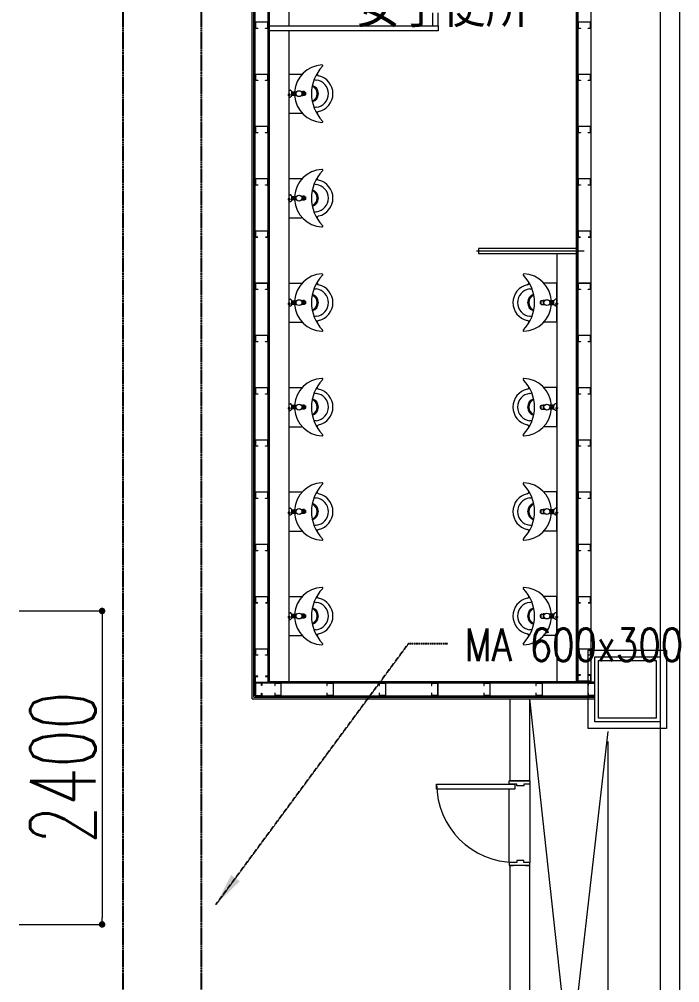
# Model space of a CAD drawing. Extents: x 225000 to 2157367, y 208400 to 840900.
# Drawn here: x 512270 to 517326, y 396956 to 404333 of the extents above; entities that cross this region are included whole.
import ezdxf
from ezdxf.enums import TextEntityAlignment as Align

# ---------------------------------------------------------------- set-up
doc = ezdxf.new("R2010")
doc.units = 0
doc.header["$LTSCALE"] = 10
doc.linetypes.add('XFM2D20-DC$0$HIDDEN', pattern=[0.3, 0.2, -0.1])
doc.layers.add('Data Center Layout_L20$0$ARC', color=252, linetype='Continuous', lineweight=0)
doc.layers.add('Data Center Layout_L20$0$STEEL1', color=252, linetype='Continuous', lineweight=0)
for name, color, linetype in [('Data Center Layout_L20$0$MACHINE-DIM', 252, 'Continuous'), ('XFM2D20-DC$0$M-DUCT-TEXT', 4, 'Continuous'), ('XFM2D20-DC$0$M-DUCT-TEXT-Line', 3, 'Continuous'), ('XFM2D20-DC$0$M-MAU-DUCT', 150, 'Continuous')]:
    doc.layers.add(name, color=color, linetype=linetype)
doc.styles.add('Data Center Layout_L20$0$ROMS', font='ROMANS.shx', dxfattribs={"bigfont": 'bigfont.shx'})
doc.styles.add('Data Center Layout_L20$0$型式1', font='simplex.shx', dxfattribs={"width": 0.68, "bigfont": 'chineset.shx'})
doc.styles.add('XFM2D20-DC$0$aa-txt', font='simplex.shx', dxfattribs={"width": 0.8, "bigfont": 'CHINA.shx'})
doc.dimstyles.new('Data Center Layout_L20$0$DIM-50-00', dxfattribs={"dimscale": 0, "dimtxt": 150, "dimasz": 50, "dimexe": 0, "dimexo": 0.1, "dimgap": 50, "dimtad": 1, "dimdec": 1, "dimdsep": 46, "dimtxsty": 'Data Center Layout_L20$0$型式1', "dimblk": 'Data Center Layout_L20$0$_Dot', "dimcen": 0, "dimclrd": 256, "dimclre": 256, "dimclrt": 256, "dimadec": 0, "dimazin": 0, "dimtfac": 0.8, "dimtdec": 1, "dimtmove": 2, "dimatfit": 3, "dimldrblk": 'Data Center Layout_L20$0$_ArchTick', "dimfxl": 1, "dimtolj": 1, "dimlwd": 13, "dimlwe": 9, "dimarcsym": 0})
doc.dimstyles.new('XFM2D20-DC$0$adim-100', dxfattribs={"dimscale": 100, "dimtxt": 0.25, "dimasz": 2.5, "dimexe": 0.1, "dimexo": 0.5, "dimgap": 0.15, "dimtad": 0, "dimdec": 4, "dimdsep": 46, "dimtxsty": 'XFM2D20-DC$0$aa-txt', "dimcen": 2.5, "dimclrd": 256, "dimclre": 256, "dimclrt": 256, "dimadec": 0, "dimazin": 0, "dimtfac": 1, "dimtdec": 4, "dimtmove": 0, "dimatfit": 3, "dimfxl": 1, "dimtolj": 1, "dimtzin": 0, "dimarcsym": 0})

# ---------------------------------------------------------------- blocks, each defined once
blk = doc.blocks.new('Data Center Layout_L20$0$_Dot')
at = {"layer": 'Data Center Layout_L20$0$MACHINE-DIM', "color": 0, "lineweight": -2}
blk.add_line((-0.5, 0), (-1, 0), dxfattribs=at)
at = {"layer": 'Data Center Layout_L20$0$MACHINE-DIM', "color": 0, "const_width": 0.5}
blk.add_lwpolyline([(-0.25, 0, 1), (0.25, 0, 1)], format="xyb", close=True, dxfattribs=at)
blk = doc.blocks.new('*D59')
at = {"layer": 'Data Center Layout_L20$0$STEEL1', "lineweight": 9, "transparency": 16777216}
for p, q in [((512269.7, 199802.3), (512903.8, 199802.3)), ((512269.7, 197402.3), (512903.8, 197402.3))]:
    blk.add_line(p, q, dxfattribs=at)
at = {"layer": 'Data Center Layout_L20$0$STEEL1', "lineweight": 13, "transparency": 16777216}
blk.add_line((512903.8, 199752.3), (512903.8, 197452.3), dxfattribs=at)
at = {"layer": 'DEFPOINTS', "color": 0, "transparency": 16777216}
for p in [(512269.6, 199802.3), (512269.6, 197402.3), (512903.8, 197402.3)]:
    blk.add_point(p, dxfattribs=at)
at = {"layer": 'Data Center Layout_L20$0$STEEL1', "lineweight": 13, "transparency": 16777216, "xscale": 50, "yscale": 50, "zscale": 50}
for p, rotation in [((512903.8, 199802.3), 90), ((512903.8, 197402.3), 270)]:
    blk.add_blockref('Data Center Layout_L20$0$_Dot', p, dxfattribs=dict(at, rotation=rotation))
at = {"layer": 'Data Center Layout_L20$0$STEEL1', "transparency": 16777216, "insert": (512603.8, 198602.3), "char_height": 500, "attachment_point": 5, "rotation": 90, "style": 'Data Center Layout_L20$0$型式1'}
blk.add_mtext('\\A1;2400', dxfattribs=at)
blk = doc.blocks.new('Data Center Layout_L20$0$_ArchTick')
at = {"layer": 'Data Center Layout_L20$0$MACHINE-DIM', "color": 0, "const_width": 0.15}
blk.add_lwpolyline([(-0.5, -0.5), (0.5, 0.5)], dxfattribs=at)
blk = doc.blocks.new('Data Center Layout_L20')
at = {"layer": 'Data Center Layout_L20$0$ARC'}
for p, q in [((514053.59, 199130.31), (514053.59, 208796.31)), ((514066.09, 199142.81), (514066.09, 208783.81)), ((514075.59, 199152.31), (514075.59, 208774.31)), ((516645.59, 208796.31), (516645.59, 199260.31)), ((514175.59, 199252.31), (514175.59, 208674.31)), ((514183.59, 199260.31), (514183.59, 208666.31)), ((514186.59, 199263.31), (514186.59, 208663.31)), ((516534.59, 208663.31), (516534.59, 199263.31)), ((516537.59, 208666.31), (516537.59, 199260.31)), ((516545.59, 208674.31), (516545.59, 199260.31)), ((514336.59, 204283.31), (514336.59, 205843.31)), ((517175.59, 204952.31), (517175.59, 198902.31)), ((517325.59, 204802.31), (517325.59, 194892.31)), ((515436.59, 204283.31), (515436.59, 204383.31)), ((515476.59, 204283.31), (515476.59, 204383.31)), ((514336.59, 199263.31), (514336.59, 204243.31)), ((516595.59, 202558.31), (515771.59, 202558.31)), ((516384.59, 202538.31), (516384.59, 199263.31)), ((514183.59, 199260.31), (516675.59, 199260.31)), ((514186.59, 199263.31), (516534.59, 199263.31)), ((514175.59, 199252.31), (516675.59, 199252.31)), ((514053.59, 199130.31), (516675.59, 199130.31)), ((514066.09, 199142.81), (516675.59, 199142.81)), ((514075.59, 199152.31), (516675.59, 199152.31)), ((516025.59, 199130.31), (516025.59, 198502.31)), ((516175.59, 199130.31), (516175.59, 198502.31)), ((516175.59, 199130.31), (516775.59, 193652.31)), ((517175.59, 198902.31), (517175.59, 193652.31)), ((516775.59, 198880.21), (516175.59, 193652.31)), ((516775.59, 198802.31), (516775.59, 193652.31)), ((516175.59, 198502.31), (516025.59, 198502.31)), ((516178.08, 198477.31), (516178.08, 197877.31)), ((516020.08, 197877.31), (516020.08, 198437.31)), ((516175.59, 197852.31), (516025.59, 197852.31)), ((516025.59, 197852.31), (516025.59, 193652.31)), ((516175.59, 197852.31), (516175.59, 193652.31))]:
    blk.add_line(p, q, dxfattribs=at)
at = {"layer": 'Data Center Layout_L20$0$ARC', "linetype": 'Continuous'}
for p, q in [((514336.59, 203613.31), (514336.59, 203913.31)), ((514336.59, 203913.31), (514429.26, 203913.31)), ((514329.52, 203747.24), (514343.66, 203761.38)), ((514343.66, 203747.24), (514329.52, 203761.38)), ((514336.59, 203737.56), (514336.59, 203789.06)), ((514336.59, 203789.06), (514344.98, 203789.06)), ((514336.59, 203753.31), (514336.59, 203773.31)), ((514336.59, 203744.31), (514336.59, 203764.31)), ((514357.12, 203779), (514347.75, 203787.95)), ((514357.59, 203748.7), (514357.59, 203777.92)), ((514357.59, 203776.81), (514383.59, 203776.81)), ((514383.59, 203776.81), (514389.95, 203776.81)), ((514431.42, 203779.06), (514440.59, 203779.06)), ((514440.59, 203779.06), (514440.59, 203747.56)), ((514452.62, 203778.59), (514440.59, 203778.81)), ((514454.59, 203750.02), (514454.59, 203776.59)), ((514454.59, 203773.26), (514460.59, 203773.15)), ((514326.59, 203754.31), (514346.59, 203754.31)), ((514336.59, 203737.56), (514344.98, 203737.56)), ((514357.12, 203747.62), (514347.75, 203738.67)), ((514383.59, 203749.81), (514357.59, 203749.81)), ((514389.95, 203749.81), (514383.59, 203749.81)), ((514440.59, 203747.56), (514431.42, 203747.56)), ((514452.62, 203748.02), (514440.59, 203747.81)), ((514460.59, 203753.47), (514454.59, 203753.36)), ((514336.59, 203613.31), (514429.26, 203613.31)), ((514336.59, 202813.31), (514336.59, 203113.31)), ((514336.59, 203113.31), (514429.26, 203113.31)), ((514326.59, 202954.31), (514346.59, 202954.31)), ((514329.52, 202947.24), (514343.66, 202961.38)), ((514343.66, 202947.24), (514329.52, 202961.38)), ((514336.59, 202937.56), (514336.59, 202989.06)), ((514336.59, 202989.06), (514344.98, 202989.06)), ((514336.59, 202953.31), (514336.59, 202973.31)), ((514336.59, 202944.31), (514336.59, 202964.31)), ((514357.12, 202979), (514347.75, 202987.95)), ((514357.12, 202947.62), (514347.75, 202938.67)), ((514357.59, 202948.7), (514357.59, 202977.92)), ((514357.59, 202976.81), (514383.59, 202976.81)), ((514383.59, 202949.81), (514357.59, 202949.81)), ((514383.59, 202976.81), (514389.95, 202976.81)), ((514389.95, 202949.81), (514383.59, 202949.81)), ((514431.42, 202979.06), (514440.59, 202979.06)), ((514440.59, 202947.56), (514431.42, 202947.56)), ((514440.59, 202979.06), (514440.59, 202947.56)), ((514452.62, 202978.59), (514440.59, 202978.81)), ((514452.62, 202948.02), (514440.59, 202947.81)), ((514454.59, 202950.02), (514454.59, 202976.59)), ((514454.59, 202973.26), (514460.59, 202973.15)), ((514460.59, 202953.47), (514454.59, 202953.36)), ((514336.59, 202937.56), (514344.98, 202937.56)), ((514336.59, 202813.31), (514429.26, 202813.31)), ((514336.59, 202013.31), (514336.59, 202313.31)), ((514336.59, 202313.31), (514429.26, 202313.31)), ((516384.59, 202313.31), (516291.92, 202313.31)), ((516384.59, 202013.31), (516384.59, 202313.31)), ((514326.59, 202154.31), (514346.59, 202154.31)), ((514329.52, 202147.24), (514343.66, 202161.38)), ((514343.66, 202147.24), (514329.52, 202161.38)), ((514336.59, 202137.56), (514336.59, 202189.06)), ((514336.59, 202189.06), (514344.98, 202189.06)), ((514336.59, 202153.31), (514336.59, 202173.31)), ((514336.59, 202144.31), (514336.59, 202164.31)), ((514336.59, 202137.56), (514344.98, 202137.56)), ((514357.12, 202179), (514347.75, 202187.95)), ((514357.12, 202147.62), (514347.75, 202138.67)), ((514357.59, 202148.7), (514357.59, 202177.92)), ((514357.59, 202176.81), (514383.59, 202176.81)), ((514383.59, 202149.81), (514357.59, 202149.81)), ((514383.59, 202176.81), (514389.95, 202176.81)), ((514389.95, 202149.81), (514383.59, 202149.81)), ((514431.42, 202179.06), (514440.59, 202179.06)), ((514440.59, 202147.56), (514431.42, 202147.56)), ((514440.59, 202179.06), (514440.59, 202147.56)), ((514452.62, 202178.59), (514440.59, 202178.81)), ((514452.62, 202148.02), (514440.59, 202147.81)), ((514454.59, 202150.02), (514454.59, 202176.59)), ((514454.59, 202173.26), (514460.59, 202173.15)), ((514460.59, 202153.47), (514454.59, 202153.36)), ((516266.59, 202173.26), (516260.59, 202173.15)), ((516260.59, 202153.47), (516266.59, 202153.36)), ((516266.59, 202150.02), (516266.59, 202176.59)), ((516268.56, 202178.59), (516280.59, 202178.81)), ((516268.56, 202148.02), (516280.59, 202147.81)), ((516280.59, 202179.06), (516280.59, 202147.56)), ((516289.76, 202179.06), (516280.59, 202179.06)), ((516280.59, 202147.56), (516289.76, 202147.56)), ((516337.59, 202176.81), (516331.23, 202176.81)), ((516331.23, 202149.81), (516337.59, 202149.81)), ((516363.59, 202176.81), (516337.59, 202176.81)), ((516337.59, 202149.81), (516363.59, 202149.81)), ((516363.59, 202148.7), (516363.59, 202177.92)), ((516364.06, 202179), (516373.43, 202187.95)), ((516364.06, 202147.62), (516373.43, 202138.67)), ((516394.59, 202154.31), (516374.59, 202154.31)), ((516384.59, 202189.06), (516376.2, 202189.06)), ((516384.59, 202137.56), (516376.2, 202137.56)), ((516391.66, 202147.24), (516377.52, 202161.38)), ((516377.52, 202147.24), (516391.66, 202161.38)), ((516384.59, 202137.56), (516384.59, 202189.06)), ((516384.59, 202153.31), (516384.59, 202173.31)), ((516384.59, 202144.31), (516384.59, 202164.31)), ((514336.59, 202013.31), (514429.26, 202013.31)), ((516384.59, 202013.31), (516291.92, 202013.31)), ((514336.59, 201213.31), (514336.59, 201513.31)), ((514336.59, 201513.31), (514429.26, 201513.31)), ((516384.59, 201513.31), (516291.92, 201513.31)), ((516384.59, 201213.31), (516384.59, 201513.31)), ((514326.59, 201354.31), (514346.59, 201354.31)), ((514329.52, 201347.24), (514343.66, 201361.38)), ((514343.66, 201347.24), (514329.52, 201361.38)), ((514336.59, 201337.56), (514336.59, 201389.06)), ((514336.59, 201389.06), (514344.98, 201389.06)), ((514336.59, 201353.31), (514336.59, 201373.31)), ((514336.59, 201344.31), (514336.59, 201364.31)), ((514336.59, 201337.56), (514344.98, 201337.56)), ((514357.12, 201379), (514347.75, 201387.95)), ((514357.12, 201347.62), (514347.75, 201338.67)), ((514357.59, 201348.7), (514357.59, 201377.92)), ((514357.59, 201376.81), (514383.59, 201376.81)), ((514383.59, 201349.81), (514357.59, 201349.81)), ((514383.59, 201376.81), (514389.95, 201376.81)), ((514389.95, 201349.81), (514383.59, 201349.81)), ((514431.42, 201379.06), (514440.59, 201379.06)), ((514440.59, 201347.56), (514431.42, 201347.56)), ((514440.59, 201379.06), (514440.59, 201347.56)), ((514452.62, 201378.59), (514440.59, 201378.81)), ((514452.62, 201348.02), (514440.59, 201347.81)), ((514454.59, 201350.02), (514454.59, 201376.59)), ((514454.59, 201373.26), (514460.59, 201373.15)), ((514460.59, 201353.47), (514454.59, 201353.36)), ((516266.59, 201373.26), (516260.59, 201373.15)), ((516260.59, 201353.47), (516266.59, 201353.36)), ((516266.59, 201350.02), (516266.59, 201376.59)), ((516268.56, 201378.59), (516280.59, 201378.81)), ((516268.56, 201348.02), (516280.59, 201347.81)), ((516280.59, 201379.06), (516280.59, 201347.56)), ((516289.76, 201379.06), (516280.59, 201379.06)), ((516280.59, 201347.56), (516289.76, 201347.56)), ((516337.59, 201376.81), (516331.23, 201376.81)), ((516331.23, 201349.81), (516337.59, 201349.81)), ((516363.59, 201376.81), (516337.59, 201376.81)), ((516337.59, 201349.81), (516363.59, 201349.81)), ((516363.59, 201348.7), (516363.59, 201377.92)), ((516364.06, 201379), (516373.43, 201387.95)), ((516364.06, 201347.62), (516373.43, 201338.67)), ((516394.59, 201354.31), (516374.59, 201354.31)), ((516384.59, 201389.06), (516376.2, 201389.06)), ((516384.59, 201337.56), (516376.2, 201337.56)), ((516391.66, 201347.24), (516377.52, 201361.38)), ((516377.52, 201347.24), (516391.66, 201361.38)), ((516384.59, 201337.56), (516384.59, 201389.06)), ((516384.59, 201353.31), (516384.59, 201373.31)), ((516384.59, 201344.31), (516384.59, 201364.31)), ((514336.59, 201213.31), (514429.26, 201213.31)), ((516384.59, 201213.31), (516291.92, 201213.31)), ((514336.59, 200413.31), (514336.59, 200713.31)), ((514336.59, 200713.31), (514429.26, 200713.31)), ((516384.59, 200713.31), (516291.92, 200713.31)), ((516384.59, 200413.31), (516384.59, 200713.31)), ((514336.59, 200537.56), (514336.59, 200589.06)), ((514336.59, 200589.06), (514344.98, 200589.06)), ((514357.12, 200579), (514347.75, 200587.95)), ((516364.06, 200579), (516373.43, 200587.95)), ((516384.59, 200589.06), (516376.2, 200589.06)), ((516384.59, 200537.56), (516384.59, 200589.06)), ((514326.59, 200554.31), (514346.59, 200554.31)), ((514329.52, 200547.24), (514343.66, 200561.38)), ((514343.66, 200547.24), (514329.52, 200561.38)), ((514336.59, 200553.31), (514336.59, 200573.31)), ((514336.59, 200544.31), (514336.59, 200564.31)), ((514336.59, 200537.56), (514344.98, 200537.56)), ((514357.12, 200547.62), (514347.75, 200538.67)), ((514357.59, 200548.7), (514357.59, 200577.92)), ((514357.59, 200576.81), (514383.59, 200576.81)), ((514383.59, 200549.81), (514357.59, 200549.81)), ((514383.59, 200576.81), (514389.95, 200576.81)), ((514389.95, 200549.81), (514383.59, 200549.81)), ((514431.42, 200579.06), (514440.59, 200579.06)), ((514440.59, 200547.56), (514431.42, 200547.56)), ((514440.59, 200579.06), (514440.59, 200547.56)), ((514452.62, 200578.59), (514440.59, 200578.81)), ((514452.62, 200548.02), (514440.59, 200547.81)), ((514454.59, 200550.02), (514454.59, 200576.59)), ((514454.59, 200573.26), (514460.59, 200573.15)), ((514460.59, 200553.47), (514454.59, 200553.36)), ((516266.59, 200573.26), (516260.59, 200573.15)), ((516260.59, 200553.47), (516266.59, 200553.36)), ((516266.59, 200550.02), (516266.59, 200576.59)), ((516268.56, 200578.59), (516280.59, 200578.81)), ((516268.56, 200548.02), (516280.59, 200547.81)), ((516280.59, 200579.06), (516280.59, 200547.56)), ((516289.76, 200579.06), (516280.59, 200579.06)), ((516280.59, 200547.56), (516289.76, 200547.56)), ((516337.59, 200576.81), (516331.23, 200576.81)), ((516331.23, 200549.81), (516337.59, 200549.81)), ((516363.59, 200576.81), (516337.59, 200576.81)), ((516337.59, 200549.81), (516363.59, 200549.81)), ((516363.59, 200548.7), (516363.59, 200577.92)), ((516364.06, 200547.62), (516373.43, 200538.67)), ((516394.59, 200554.31), (516374.59, 200554.31)), ((516384.59, 200537.56), (516376.2, 200537.56)), ((516391.66, 200547.24), (516377.52, 200561.38)), ((516377.52, 200547.24), (516391.66, 200561.38)), ((516384.59, 200553.31), (516384.59, 200573.31)), ((516384.59, 200544.31), (516384.59, 200564.31)), ((514336.59, 200413.31), (514429.26, 200413.31)), ((516384.59, 200413.31), (516291.92, 200413.31)), ((514336.59, 199613.31), (514336.59, 199913.31)), ((514336.59, 199913.31), (514429.26, 199913.31)), ((516384.59, 199913.31), (516291.92, 199913.31)), ((516384.59, 199613.31), (516384.59, 199913.31)), ((514336.59, 199737.56), (514336.59, 199789.06)), ((514336.59, 199789.06), (514344.98, 199789.06)), ((514336.59, 199753.31), (514336.59, 199773.31)), ((514357.12, 199779), (514347.75, 199787.95)), ((514357.59, 199748.7), (514357.59, 199777.92)), ((514357.59, 199776.81), (514383.59, 199776.81)), ((514383.59, 199776.81), (514389.95, 199776.81)), ((514431.42, 199779.06), (514440.59, 199779.06)), ((514440.59, 199779.06), (514440.59, 199747.56)), ((514452.62, 199778.59), (514440.59, 199778.81)), ((514454.59, 199750.02), (514454.59, 199776.59)), ((514454.59, 199773.26), (514460.59, 199773.15)), ((516266.59, 199773.26), (516260.59, 199773.15)), ((516266.59, 199750.02), (516266.59, 199776.59)), ((516268.56, 199778.59), (516280.59, 199778.81)), ((516280.59, 199779.06), (516280.59, 199747.56)), ((516289.76, 199779.06), (516280.59, 199779.06)), ((516337.59, 199776.81), (516331.23, 199776.81)), ((516363.59, 199776.81), (516337.59, 199776.81)), ((516363.59, 199748.7), (516363.59, 199777.92)), ((516364.06, 199779), (516373.43, 199787.95)), ((516384.59, 199789.06), (516376.2, 199789.06)), ((516384.59, 199737.56), (516384.59, 199789.06)), ((516384.59, 199753.31), (516384.59, 199773.31)), ((514326.59, 199754.31), (514346.59, 199754.31)), ((514343.66, 199747.24), (514329.52, 199761.38)), ((514329.52, 199747.24), (514343.66, 199761.38)), ((514336.59, 199744.31), (514336.59, 199764.31)), ((514336.59, 199737.56), (514344.98, 199737.56)), ((514357.12, 199747.62), (514347.75, 199738.67)), ((514383.59, 199749.81), (514357.59, 199749.81)), ((514389.95, 199749.81), (514383.59, 199749.81)), ((514440.59, 199747.56), (514431.42, 199747.56)), ((514452.62, 199748.02), (514440.59, 199747.81)), ((514460.59, 199753.47), (514454.59, 199753.36)), ((516260.59, 199753.47), (516266.59, 199753.36)), ((516268.56, 199748.02), (516280.59, 199747.81)), ((516280.59, 199747.56), (516289.76, 199747.56)), ((516331.23, 199749.81), (516337.59, 199749.81)), ((516337.59, 199749.81), (516363.59, 199749.81)), ((516364.06, 199747.62), (516373.43, 199738.67)), ((516394.59, 199754.31), (516374.59, 199754.31)), ((516384.59, 199737.56), (516376.2, 199737.56)), ((516377.52, 199747.24), (516391.66, 199761.38)), ((516391.66, 199747.24), (516377.52, 199761.38)), ((516384.59, 199744.31), (516384.59, 199764.31)), ((514336.59, 199613.31), (514429.26, 199613.31)), ((516384.59, 199613.31), (516291.92, 199613.31))]:
    blk.add_line(p, q, dxfattribs=at)
for points in [[(514095.59, 204263.31), (514075.59, 204263.31), (514075.59, 204313.31), (514175.59, 204313.31), (514175.59, 204263.31), (514155.59, 204263.31), (514155.59, 204265.61), (514173.29, 204265.61), (514173.29, 204311.01), (514077.89, 204311.01), (514077.89, 204265.61), (514095.59, 204265.61)], [(516565.59, 204263.31), (516545.59, 204263.31), (516545.59, 204313.31), (516645.59, 204313.31), (516645.59, 204263.31), (516625.59, 204263.31), (516625.59, 204265.61), (516643.29, 204265.61), (516643.29, 204311.01), (516547.89, 204311.01), (516547.89, 204265.61), (516565.59, 204265.61)], [(514095.59, 203863.31), (514075.59, 203863.31), (514075.59, 203913.31), (514175.59, 203913.31), (514175.59, 203863.31), (514155.59, 203863.31), (514155.59, 203865.61), (514173.29, 203865.61), (514173.29, 203911.01), (514077.89, 203911.01), (514077.89, 203865.61), (514095.59, 203865.61)], [(516565.59, 203863.31), (516545.59, 203863.31), (516545.59, 203913.31), (516645.59, 203913.31), (516645.59, 203863.31), (516625.59, 203863.31), (516625.59, 203865.61), (516643.29, 203865.61), (516643.29, 203911.01), (516547.89, 203911.01), (516547.89, 203865.61), (516565.59, 203865.61)], [(514095.59, 203463.31), (514075.59, 203463.31), (514075.59, 203513.31), (514175.59, 203513.31), (514175.59, 203463.31), (514155.59, 203463.31), (514155.59, 203465.61), (514173.29, 203465.61), (514173.29, 203511.01), (514077.89, 203511.01), (514077.89, 203465.61), (514095.59, 203465.61)], [(516565.59, 203463.31), (516545.59, 203463.31), (516545.59, 203513.31), (516645.59, 203513.31), (516645.59, 203463.31), (516625.59, 203463.31), (516625.59, 203465.61), (516643.29, 203465.61), (516643.29, 203511.01), (516547.89, 203511.01), (516547.89, 203465.61), (516565.59, 203465.61)], [(514095.59, 203063.31), (514075.59, 203063.31), (514075.59, 203113.31), (514175.59, 203113.31), (514175.59, 203063.31), (514155.59, 203063.31), (514155.59, 203065.61), (514173.29, 203065.61), (514173.29, 203111.01), (514077.89, 203111.01), (514077.89, 203065.61), (514095.59, 203065.61)], [(516565.59, 203063.31), (516545.59, 203063.31), (516545.59, 203113.31), (516645.59, 203113.31), (516645.59, 203063.31), (516625.59, 203063.31), (516625.59, 203065.61), (516643.29, 203065.61), (516643.29, 203111.01), (516547.89, 203111.01), (516547.89, 203065.61), (516565.59, 203065.61)], [(514095.59, 202663.31), (514075.59, 202663.31), (514075.59, 202713.31), (514175.59, 202713.31), (514175.59, 202663.31), (514155.59, 202663.31), (514155.59, 202665.61), (514173.29, 202665.61), (514173.29, 202711.01), (514077.89, 202711.01), (514077.89, 202665.61), (514095.59, 202665.61)], [(516565.59, 202663.31), (516545.59, 202663.31), (516545.59, 202713.31), (516645.59, 202713.31), (516645.59, 202663.31), (516625.59, 202663.31), (516625.59, 202665.61), (516643.29, 202665.61), (516643.29, 202711.01), (516547.89, 202711.01), (516547.89, 202665.61), (516565.59, 202665.61)], [(514095.59, 202263.31), (514075.59, 202263.31), (514075.59, 202313.31), (514175.59, 202313.31), (514175.59, 202263.31), (514155.59, 202263.31), (514155.59, 202265.61), (514173.29, 202265.61), (514173.29, 202311.01), (514077.89, 202311.01), (514077.89, 202265.61), (514095.59, 202265.61)], [(516565.59, 202263.31), (516545.59, 202263.31), (516545.59, 202313.31), (516645.59, 202313.31), (516645.59, 202263.31), (516625.59, 202263.31), (516625.59, 202265.61), (516643.29, 202265.61), (516643.29, 202311.01), (516547.89, 202311.01), (516547.89, 202265.61), (516565.59, 202265.61)], [(514095.59, 201863.31), (514075.59, 201863.31), (514075.59, 201913.31), (514175.59, 201913.31), (514175.59, 201863.31), (514155.59, 201863.31), (514155.59, 201865.61), (514173.29, 201865.61), (514173.29, 201911.01), (514077.89, 201911.01), (514077.89, 201865.61), (514095.59, 201865.61)], [(516565.59, 201863.31), (516545.59, 201863.31), (516545.59, 201913.31), (516645.59, 201913.31), (516645.59, 201863.31), (516625.59, 201863.31), (516625.59, 201865.61), (516643.29, 201865.61), (516643.29, 201911.01), (516547.89, 201911.01), (516547.89, 201865.61), (516565.59, 201865.61)], [(514095.59, 201463.31), (514075.59, 201463.31), (514075.59, 201513.31), (514175.59, 201513.31), (514175.59, 201463.31), (514155.59, 201463.31), (514155.59, 201465.61), (514173.29, 201465.61), (514173.29, 201511.01), (514077.89, 201511.01), (514077.89, 201465.61), (514095.59, 201465.61)], [(516565.59, 201463.31), (516545.59, 201463.31), (516545.59, 201513.31), (516645.59, 201513.31), (516645.59, 201463.31), (516625.59, 201463.31), (516625.59, 201465.61), (516643.29, 201465.61), (516643.29, 201511.01), (516547.89, 201511.01), (516547.89, 201465.61), (516565.59, 201465.61)], [(514095.59, 201063.31), (514075.59, 201063.31), (514075.59, 201113.31), (514175.59, 201113.31), (514175.59, 201063.31), (514155.59, 201063.31), (514155.59, 201065.61), (514173.29, 201065.61), (514173.29, 201111.01), (514077.89, 201111.01), (514077.89, 201065.61), (514095.59, 201065.61)], [(516565.59, 201063.31), (516545.59, 201063.31), (516545.59, 201113.31), (516645.59, 201113.31), (516645.59, 201063.31), (516625.59, 201063.31), (516625.59, 201065.61), (516643.29, 201065.61), (516643.29, 201111.01), (516547.89, 201111.01), (516547.89, 201065.61), (516565.59, 201065.61)], [(514095.59, 200663.31), (514075.59, 200663.31), (514075.59, 200713.31), (514175.59, 200713.31), (514175.59, 200663.31), (514155.59, 200663.31), (514155.59, 200665.61), (514173.29, 200665.61), (514173.29, 200711.01), (514077.89, 200711.01), (514077.89, 200665.61), (514095.59, 200665.61)], [(516565.59, 200663.31), (516545.59, 200663.31), (516545.59, 200713.31), (516645.59, 200713.31), (516645.59, 200663.31), (516625.59, 200663.31), (516625.59, 200665.61), (516643.29, 200665.61), (516643.29, 200711.01), (516547.89, 200711.01), (516547.89, 200665.61), (516565.59, 200665.61)], [(514095.59, 200263.31), (514075.59, 200263.31), (514075.59, 200313.31), (514175.59, 200313.31), (514175.59, 200263.31), (514155.59, 200263.31), (514155.59, 200265.61), (514173.29, 200265.61), (514173.29, 200311.01), (514077.89, 200311.01), (514077.89, 200265.61), (514095.59, 200265.61)], [(516565.59, 200263.31), (516545.59, 200263.31), (516545.59, 200313.31), (516645.59, 200313.31), (516645.59, 200263.31), (516625.59, 200263.31), (516625.59, 200265.61), (516643.29, 200265.61), (516643.29, 200311.01), (516547.89, 200311.01), (516547.89, 200265.61), (516565.59, 200265.61)], [(514095.59, 199863.31), (514075.59, 199863.31), (514075.59, 199913.31), (514175.59, 199913.31), (514175.59, 199863.31), (514155.59, 199863.31), (514155.59, 199865.61), (514173.29, 199865.61), (514173.29, 199911.01), (514077.89, 199911.01), (514077.89, 199865.61), (514095.59, 199865.61)], [(516565.59, 199863.31), (516545.59, 199863.31), (516545.59, 199913.31), (516645.59, 199913.31), (516645.59, 199863.31), (516625.59, 199863.31), (516625.59, 199865.61), (516643.29, 199865.61), (516643.29, 199911.01), (516547.89, 199911.01), (516547.89, 199865.61), (516565.59, 199865.61)], [(514095.59, 199463.31), (514075.59, 199463.31), (514075.59, 199513.31), (514175.59, 199513.31), (514175.59, 199463.31), (514155.59, 199463.31), (514155.59, 199465.61), (514173.29, 199465.61), (514173.29, 199511.01), (514077.89, 199511.01), (514077.89, 199465.61), (514095.59, 199465.61)], [(516565.59, 199463.31), (516545.59, 199463.31), (516545.59, 199513.31), (516645.59, 199513.31), (516645.59, 199463.31), (516625.59, 199463.31), (516625.59, 199465.61), (516643.29, 199465.61), (516643.29, 199511.01), (516547.89, 199511.01), (516547.89, 199465.61), (516565.59, 199465.61)], [(514095.59, 199302.31), (514075.59, 199302.31), (514075.59, 199252.31), (514175.59, 199252.31), (514175.59, 199302.31), (514155.59, 199302.31), (514155.59, 199300.01), (514173.29, 199300.01), (514173.29, 199254.61), (514077.89, 199254.61), (514077.89, 199300.01), (514095.59, 199300.01)], [(516565.59, 199313.31), (516545.59, 199313.31), (516545.59, 199263.31), (516645.59, 199263.31), (516645.59, 199313.31), (516625.59, 199313.31), (516625.59, 199311.01), (516643.29, 199311.01), (516643.29, 199265.61), (516547.89, 199265.61), (516547.89, 199311.01), (516565.59, 199311.01)], [(514125.59, 199172.31), (514125.59, 199152.31), (514075.59, 199152.31), (514075.59, 199252.31), (514125.59, 199252.31), (514125.59, 199232.31), (514123.29, 199232.31), (514123.29, 199250.01), (514077.89, 199250.01), (514077.89, 199154.61), (514123.29, 199154.61), (514123.29, 199172.31)], [(514225.59, 199172.31), (514225.59, 199152.31), (514275.59, 199152.31), (514275.59, 199252.31), (514225.59, 199252.31), (514225.59, 199232.31), (514227.89, 199232.31), (514227.89, 199250.01), (514273.29, 199250.01), (514273.29, 199154.61), (514227.89, 199154.61), (514227.89, 199172.31)], [(514625.59, 199172.31), (514625.59, 199152.31), (514675.59, 199152.31), (514675.59, 199252.31), (514625.59, 199252.31), (514625.59, 199232.31), (514627.89, 199232.31), (514627.89, 199250.01), (514673.29, 199250.01), (514673.29, 199154.61), (514627.89, 199154.61), (514627.89, 199172.31)], [(515025.59, 199172.31), (515025.59, 199152.31), (515075.59, 199152.31), (515075.59, 199252.31), (515025.59, 199252.31), (515025.59, 199232.31), (515027.89, 199232.31), (515027.89, 199250.01), (515073.29, 199250.01), (515073.29, 199154.61), (515027.89, 199154.61), (515027.89, 199172.31)], [(515425.59, 199172.31), (515425.59, 199152.31), (515475.59, 199152.31), (515475.59, 199252.31), (515425.59, 199252.31), (515425.59, 199232.31), (515427.89, 199232.31), (515427.89, 199250.01), (515473.29, 199250.01), (515473.29, 199154.61), (515427.89, 199154.61), (515427.89, 199172.31)], [(515825.59, 199172.31), (515825.59, 199152.31), (515875.59, 199152.31), (515875.59, 199252.31), (515825.59, 199252.31), (515825.59, 199232.31), (515827.89, 199232.31), (515827.89, 199250.01), (515873.29, 199250.01), (515873.29, 199154.61), (515827.89, 199154.61), (515827.89, 199172.31)], [(516225.59, 199172.31), (516225.59, 199152.31), (516275.59, 199152.31), (516275.59, 199252.31), (516225.59, 199252.31), (516225.59, 199232.31), (516227.89, 199232.31), (516227.89, 199250.01), (516273.29, 199250.01), (516273.29, 199154.61), (516227.89, 199154.61), (516227.89, 199172.31)], [(516625.59, 199172.31), (516625.59, 199152.31), (516675.59, 199152.31), (516675.59, 199252.31), (516625.59, 199252.31), (516625.59, 199232.31), (516627.89, 199232.31), (516627.89, 199250.01), (516673.29, 199250.01), (516673.29, 199154.61), (516627.89, 199154.61), (516627.89, 199172.31)], [(516065.08, 198477.31), (516065.08, 198437.31), (515465.08, 198437.31), (515465.08, 198477.31)]]:
    blk.add_lwpolyline(points, close=True, dxfattribs=at)
at = {"layer": 'Data Center Layout_L20$0$ARC'}
for points in [[(514186.59, 204283.31), (515476.59, 204283.31), (515476.59, 204243.31), (514186.59, 204243.31)], [(516534.59, 202578.31), (515784.59, 202578.31), (515784.59, 202538.31), (516534.59, 202538.31)], [(516146.08, 197852.31), (516178.08, 197852.31), (516178.08, 197877.31), (516133.08, 197877.31), (516133.08, 197892.31), (516078.08, 197892.31), (516078.08, 197877.31), (516020.08, 197877.31), (516020.08, 197852.31), (516052.08, 197852.31)]]:
    blk.add_lwpolyline(points, dxfattribs=at)
for points in [[(516625.59, 199502.31), (517225.59, 199502.31), (517225.59, 198902.31), (516625.59, 198902.31)], [(516675.59, 198952.31), (516675.59, 199452.31), (517175.59, 199452.31), (517175.59, 198952.31)], [(516705.59, 198982.31), (516705.59, 199422.31), (517145.59, 199422.31), (517145.59, 198982.31)], [(516146.08, 198502.31), (516178.08, 198502.31), (516178.08, 198477.31), (516133.08, 198477.31), (516133.08, 198462.31), (516078.08, 198462.31), (516078.08, 198477.31), (516020.08, 198477.31), (516020.08, 198502.31), (516052.08, 198502.31)]]:
    blk.add_lwpolyline(points, close=True, dxfattribs=at)
at = {"layer": 'Data Center Layout_L20$0$ARC', "linetype": 'Continuous'}
for centre, radius in [((514336.59, 203754.31), 2), ((514373.59, 203763.31), 11), ((514373.59, 203763.31), 6), ((514411.59, 203763.31), 22.5), ((514336.59, 202954.31), 2), ((514373.59, 202963.31), 11), ((514373.59, 202963.31), 6), ((514411.59, 202963.31), 22.5), ((514336.59, 202154.31), 2), ((514373.59, 202163.31), 11), ((514373.59, 202163.31), 6), ((514411.59, 202163.31), 22.5), ((516309.59, 202163.31), 22.5), ((516347.59, 202163.31), 11), ((516347.59, 202163.31), 6), ((516384.59, 202154.31), 2), ((514336.59, 201354.31), 2), ((514373.59, 201363.31), 11), ((514373.59, 201363.31), 6), ((514411.59, 201363.31), 22.5), ((516309.59, 201363.31), 22.5), ((516347.59, 201363.31), 11), ((516347.59, 201363.31), 6), ((516384.59, 201354.31), 2), ((514411.59, 200563.31), 22.5), ((516309.59, 200563.31), 22.5), ((514336.59, 200554.31), 2), ((514373.59, 200563.31), 11), ((514373.59, 200563.31), 6), ((516347.59, 200563.31), 11), ((516347.59, 200563.31), 6), ((516384.59, 200554.31), 2), ((514373.59, 199763.31), 11), ((514411.59, 199763.31), 22.5), ((516309.59, 199763.31), 22.5), ((516347.59, 199763.31), 11), ((514336.59, 199754.31), 2), ((514373.59, 199763.31), 6), ((516347.59, 199763.31), 6), ((516384.59, 199754.31), 2)]:
    blk.add_circle(centre, radius, dxfattribs=at)
for centre, radius, start, end in [((514596.59, 203763.31), 220, 92.38492, 176.4819), ((514587.68, 203977.12), 6, 315.673, 92.38565), ((514429.26, 203928.31), 15, 270, 315.402), ((514806.59, 203763.31), 300, 135.6739, 224.326), ((514565.09, 203914.64), 15, 147.9269, 257.518), ((514548.68, 203907.3), 40, 238.03, 263.229), ((514531.59, 203763.31), 105, 0, 83.229), ((514531.59, 203763.31), 140, 0, 77.518), ((514344.98, 203785.06), 4, 46.33, 90), ((514356.09, 203777.92), 1.5, 0, 46.332), ((514389.95, 203784.81), 8, 270, 315.177), ((514431.42, 203789.06), 10, 232.401, 270), ((514452.59, 203776.59), 2, 0, 88.979), ((514460.55, 203771.15), 2, 0.566, 88.909), ((513662.59, 203763.31), 800, 359.437, 0.563), ((514489.59, 203763.31), 61.5, 291.471, 68.53), ((514494.09, 203763.31), 65.5, 286.967, 73.033), ((514531.59, 203763.31), 105, 276.771, 0), ((514531.59, 203763.31), 140, 282.482, 0), ((514344.98, 203741.56), 4, 270, 313.669), ((514356.09, 203748.7), 1.5, 313.668, 0), ((514596.59, 203763.31), 220, 183.5181, 267.621), ((514389.95, 203741.81), 8, 44.823, 90), ((514431.42, 203737.56), 10, 90, 127.5987), ((514452.59, 203750.02), 2, 271.021, 0), ((514460.55, 203755.47), 2, 271.091, 359.44), ((514429.26, 203598.31), 15, 44.598, 90.000933), ((514548.68, 203619.32), 40, 96.77102, 121.9701), ((514565.09, 203611.97), 15, 102.4818, 212.072), ((514587.68, 203549.49), 6, 267.614, 44.327), ((514596.59, 202963.31), 220, 92.38492, 176.4819), ((514806.59, 202963.31), 300, 135.6739, 224.326), ((514587.68, 203177.12), 6, 315.673, 92.38565), ((514429.26, 203128.31), 15, 270, 315.402), ((514565.09, 203114.64), 15, 147.9269, 257.518), ((514531.59, 202963.31), 140, 0, 77.518), ((514489.59, 202963.31), 61.5, 291.471, 68.53), ((514494.09, 202963.31), 65.5, 286.967, 73.033), ((514548.68, 203107.3), 40, 238.03, 263.229), ((514531.59, 202963.31), 105, 0, 83.229), ((514344.98, 202985.06), 4, 46.33, 90), ((514356.09, 202977.92), 1.5, 0, 46.332), ((514356.09, 202948.7), 1.5, 313.668, 0), ((514596.59, 202963.31), 220, 183.5181, 267.621), ((514389.95, 202984.81), 8, 270, 315.177), ((514389.95, 202941.81), 8, 44.823, 90), ((514431.42, 202989.06), 10, 232.401, 270), ((514431.42, 202937.56), 10, 90, 127.5987), ((514452.59, 202976.59), 2, 0, 88.979), ((514452.59, 202950.02), 2, 271.021, 0), ((514460.55, 202971.15), 2, 0.566, 88.909), ((514460.55, 202955.47), 2, 271.091, 359.44), ((513662.59, 202963.31), 800, 359.437, 0.563), ((514531.59, 202963.31), 105, 276.771, 0), ((514531.59, 202963.31), 140, 282.482, 0), ((514344.98, 202941.56), 4, 270, 313.669), ((514429.26, 202798.31), 15, 44.598, 90.000933), ((514548.68, 202819.32), 40, 96.77102, 121.9701), ((514565.09, 202811.97), 15, 102.4818, 212.072), ((514587.68, 202749.49), 6, 267.614, 44.327), ((514596.59, 202163.31), 220, 92.38492, 176.4819), ((514806.59, 202163.31), 300, 135.6739, 224.326), ((514587.68, 202377.12), 6, 315.673, 92.38565), ((516133.5, 202377.12), 6, 87.61435, 224.327), ((515914.59, 202163.31), 300, 315.674, 44.3261), ((516124.59, 202163.31), 220, 3.5181, 87.61508), ((514429.26, 202328.31), 15, 270, 315.402), ((514565.09, 202314.64), 15, 147.9269, 257.518), ((514531.59, 202163.31), 140, 0, 77.518), ((516189.59, 202163.31), 140, 102.482, 180), ((516156.09, 202314.64), 15, 282.482, 32.0731), ((516291.92, 202328.31), 15, 224.598, 270), ((514489.59, 202163.31), 61.5, 291.471, 68.53), ((514494.09, 202163.31), 65.5, 286.967, 73.033), ((514548.68, 202307.3), 40, 238.03, 263.229), ((514531.59, 202163.31), 105, 0, 83.229), ((516189.59, 202163.31), 105, 96.771, 180), ((516227.09, 202163.31), 65.5, 106.967, 253.033), ((516231.59, 202163.31), 61.5, 111.47, 248.529), ((516172.5, 202307.3), 40, 276.771, 301.97), ((514344.98, 202185.06), 4, 46.33, 90), ((514344.98, 202141.56), 4, 270, 313.669), ((514356.09, 202177.92), 1.5, 0, 46.332), ((514356.09, 202148.7), 1.5, 313.668, 0), ((514596.59, 202163.31), 220, 183.5181, 267.621), ((514389.95, 202184.81), 8, 270, 315.177), ((514389.95, 202141.81), 8, 44.823, 90), ((514431.42, 202189.06), 10, 232.401, 270), ((514431.42, 202137.56), 10, 90, 127.5987), ((514452.59, 202176.59), 2, 0, 88.979), ((514452.59, 202150.02), 2, 271.021, 0), ((514460.55, 202171.15), 2, 0.566, 88.909), ((514460.55, 202155.47), 2, 271.091, 359.44), ((513662.59, 202163.31), 800, 359.437, 0.563), ((514531.59, 202163.31), 105, 276.771, 0), ((514531.59, 202163.31), 140, 282.482, 0), ((516189.59, 202163.31), 140, 180, 257.518), ((516189.59, 202163.31), 105, 180, 263.229), ((516124.59, 202163.31), 220, 272.379, 356.4819), ((517058.59, 202163.31), 800, 179.437, 180.563), ((516260.63, 202171.15), 2, 91.091, 179.434), ((516260.63, 202155.47), 2, 180.56, 268.909), ((516268.59, 202176.59), 2, 91.021, 180), ((516268.59, 202150.02), 2, 180, 268.979), ((516289.76, 202189.06), 10, 270, 307.599), ((516289.76, 202137.56), 10, 52.4013, 90), ((516331.23, 202184.81), 8, 224.823, 270), ((516331.23, 202141.81), 8, 90, 135.177), ((516365.09, 202177.92), 1.5, 133.668, 180), ((516365.09, 202148.7), 1.5, 180, 226.332), ((516376.2, 202185.06), 4, 90, 133.67), ((516376.2, 202141.56), 4, 226.331, 270), ((514548.68, 202019.32), 40, 96.77102, 121.9701), ((516172.5, 202019.32), 40, 58.0299, 83.22898), ((514429.26, 201998.31), 15, 44.598, 90.000933), ((514565.09, 202011.97), 15, 102.4818, 212.072), ((516156.09, 202011.97), 15, 327.928, 77.5182), ((516291.92, 201998.31), 15, 89.999067, 135.402), ((514587.68, 201949.49), 6, 267.614, 44.327), ((516133.5, 201949.49), 6, 135.673, 272.386), ((514596.59, 201363.31), 220, 92.38492, 176.4819), ((514806.59, 201363.31), 300, 135.6739, 224.326), ((514587.68, 201577.12), 6, 315.673, 92.38565), ((516133.5, 201577.12), 6, 87.61435, 224.327), ((515914.59, 201363.31), 300, 315.674, 44.3261), ((516124.59, 201363.31), 220, 3.5181, 87.61508), ((514429.26, 201528.31), 15, 270, 315.402), ((514548.68, 201507.3), 40, 238.03, 263.229), ((514565.09, 201514.64), 15, 147.9269, 257.518), ((514531.59, 201363.31), 140, 0, 77.518), ((516189.59, 201363.31), 140, 102.482, 180), ((516156.09, 201514.64), 15, 282.482, 32.0731), ((516172.5, 201507.3), 40, 276.771, 301.97), ((516291.92, 201528.31), 15, 224.598, 270), ((514489.59, 201363.31), 61.5, 291.471, 68.53), ((514494.09, 201363.31), 65.5, 286.967, 73.033), ((514531.59, 201363.31), 105, 0, 83.229), ((516189.59, 201363.31), 105, 96.771, 180), ((516227.09, 201363.31), 65.5, 106.967, 253.033), ((516231.59, 201363.31), 61.5, 111.47, 248.529), ((514344.98, 201385.06), 4, 46.33, 90), ((514344.98, 201341.56), 4, 270, 313.669), ((514356.09, 201377.92), 1.5, 0, 46.332), ((514356.09, 201348.7), 1.5, 313.668, 0), ((514596.59, 201363.31), 220, 183.5181, 267.621), ((514389.95, 201384.81), 8, 270, 315.177), ((514389.95, 201341.81), 8, 44.823, 90), ((514431.42, 201389.06), 10, 232.401, 270), ((514431.42, 201337.56), 10, 90, 127.5987), ((514452.59, 201376.59), 2, 0, 88.979), ((514452.59, 201350.02), 2, 271.021, 0), ((514460.55, 201371.15), 2, 0.566, 88.909), ((514460.55, 201355.47), 2, 271.091, 359.44), ((513662.59, 201363.31), 800, 359.437, 0.563), ((514531.59, 201363.31), 105, 276.771, 0), ((514531.59, 201363.31), 140, 282.482, 0), ((516189.59, 201363.31), 140, 180, 257.518), ((516189.59, 201363.31), 105, 180, 263.229), ((516124.59, 201363.31), 220, 272.379, 356.4819), ((517058.59, 201363.31), 800, 179.437, 180.563), ((516260.63, 201371.15), 2, 91.091, 179.434), ((516260.63, 201355.47), 2, 180.56, 268.909), ((516268.59, 201376.59), 2, 91.021, 180), ((516268.59, 201350.02), 2, 180, 268.979), ((516289.76, 201389.06), 10, 270, 307.599), ((516289.76, 201337.56), 10, 52.4013, 90), ((516331.23, 201384.81), 8, 224.823, 270), ((516331.23, 201341.81), 8, 90, 135.177), ((516365.09, 201377.92), 1.5, 133.668, 180), ((516365.09, 201348.7), 1.5, 180, 226.332), ((516376.2, 201385.06), 4, 90, 133.67), ((516376.2, 201341.56), 4, 226.331, 270), ((514548.68, 201219.32), 40, 96.77102, 121.9701), ((516172.5, 201219.32), 40, 58.0299, 83.22898), ((514429.26, 201198.31), 15, 44.598, 90.000933), ((514565.09, 201211.97), 15, 102.4818, 212.072), ((516156.09, 201211.97), 15, 327.928, 77.5182), ((516291.92, 201198.31), 15, 89.999067, 135.402), ((514587.68, 201149.49), 6, 267.614, 44.327), ((516133.5, 201149.49), 6, 135.673, 272.386), ((514596.59, 200563.31), 220, 92.38492, 176.4819), ((514806.59, 200563.31), 300, 135.6739, 224.326), ((514587.68, 200777.12), 6, 315.673, 92.38565), ((516133.5, 200777.12), 6, 87.61435, 224.327), ((515914.59, 200563.31), 300, 315.674, 44.3261), ((516124.59, 200563.31), 220, 3.5181, 87.61508), ((514429.26, 200728.31), 15, 270, 315.402), ((514548.68, 200707.3), 40, 238.03, 263.229), ((514531.59, 200563.31), 105, 0, 83.229), ((514565.09, 200714.64), 15, 147.9269, 257.518), ((514531.59, 200563.31), 140, 0, 77.518), ((516189.59, 200563.31), 140, 102.482, 180), ((516189.59, 200563.31), 105, 96.771, 180), ((516156.09, 200714.64), 15, 282.482, 32.0731), ((516172.5, 200707.3), 40, 276.771, 301.97), ((516291.92, 200728.31), 15, 224.598, 270), ((514344.98, 200585.06), 4, 46.33, 90), ((514489.59, 200563.31), 61.5, 291.471, 68.53), ((514494.09, 200563.31), 65.5, 286.967, 73.033), ((516227.09, 200563.31), 65.5, 106.967, 253.033), ((516231.59, 200563.31), 61.5, 111.47, 248.529), ((516376.2, 200585.06), 4, 90, 133.67), ((514344.98, 200541.56), 4, 270, 313.669), ((514356.09, 200577.92), 1.5, 0, 46.332), ((514356.09, 200548.7), 1.5, 313.668, 0), ((514596.59, 200563.31), 220, 183.5181, 267.621), ((514389.95, 200584.81), 8, 270, 315.177), ((514389.95, 200541.81), 8, 44.823, 90), ((514431.42, 200589.06), 10, 232.401, 270), ((514431.42, 200537.56), 10, 90, 127.5987), ((514452.59, 200576.59), 2, 0, 88.979), ((514452.59, 200550.02), 2, 271.021, 0), ((514460.55, 200571.15), 2, 0.566, 88.909), ((514460.55, 200555.47), 2, 271.091, 359.44), ((513662.59, 200563.31), 800, 359.437, 0.563), ((514531.59, 200563.31), 105, 276.771, 0), ((514531.59, 200563.31), 140, 282.482, 0), ((516189.59, 200563.31), 140, 180, 257.518), ((516189.59, 200563.31), 105, 180, 263.229), ((516124.59, 200563.31), 220, 272.379, 356.4819), ((517058.59, 200563.31), 800, 179.437, 180.563), ((516260.63, 200571.15), 2, 91.091, 179.434), ((516260.63, 200555.47), 2, 180.56, 268.909), ((516268.59, 200576.59), 2, 91.021, 180), ((516268.59, 200550.02), 2, 180, 268.979), ((516289.76, 200589.06), 10, 270, 307.599), ((516289.76, 200537.56), 10, 52.4013, 90), ((516331.23, 200584.81), 8, 224.823, 270), ((516331.23, 200541.81), 8, 90, 135.177), ((516365.09, 200577.92), 1.5, 133.668, 180), ((516365.09, 200548.7), 1.5, 180, 226.332), ((516376.2, 200541.56), 4, 226.331, 270), ((514548.68, 200419.32), 40, 96.77102, 121.9701), ((516172.5, 200419.32), 40, 58.0299, 83.22898), ((514429.26, 200398.31), 15, 44.598, 90.000933), ((514565.09, 200411.97), 15, 102.4818, 212.072), ((516156.09, 200411.97), 15, 327.928, 77.5182), ((516291.92, 200398.31), 15, 89.999067, 135.402), ((514587.68, 200349.49), 6, 267.614, 44.327), ((516133.5, 200349.49), 6, 135.673, 272.386), ((514596.59, 199763.31), 220, 92.38492, 176.4819), ((514806.59, 199763.31), 300, 135.6739, 224.326), ((514565.09, 199914.64), 15, 147.9269, 257.518), ((514587.68, 199977.12), 6, 315.673, 92.38565), ((516133.49, 199977.12), 6, 87.61435, 224.327), ((515914.59, 199763.31), 300, 315.674, 44.3261), ((516124.58, 199763.31), 220, 3.5181, 87.61508), ((516156.09, 199914.64), 15, 282.482, 32.0731), ((514429.26, 199928.31), 15, 270, 315.402), ((514548.68, 199907.3), 40, 238.03, 263.229), ((514531.59, 199763.31), 105, 0, 83.229), ((514531.59, 199763.31), 140, 0, 77.518), ((516189.59, 199763.31), 140, 102.482, 180), ((516189.59, 199763.31), 105, 96.771, 180), ((516172.5, 199907.3), 40, 276.771, 301.97), ((516291.92, 199928.31), 15, 224.598, 270), ((514344.98, 199785.06), 4, 46.33, 90), ((514356.09, 199777.92), 1.5, 0, 46.332), ((514389.95, 199784.81), 8, 270, 315.177), ((514431.42, 199789.06), 10, 232.401, 270), ((514452.59, 199776.59), 2, 0, 88.979), ((514460.55, 199771.15), 2, 0.566, 88.909), ((514489.59, 199763.31), 61.5, 291.471, 68.53), ((514494.09, 199763.31), 65.5, 286.967, 73.033), ((516227.09, 199763.31), 65.5, 106.967, 253.033), ((516231.59, 199763.31), 61.5, 111.47, 248.529), ((516260.63, 199771.15), 2, 91.091, 179.434), ((516268.59, 199776.59), 2, 91.021, 180), ((516289.76, 199789.06), 10, 270, 307.599), ((516331.23, 199784.81), 8, 224.823, 270), ((516365.09, 199777.92), 1.5, 133.668, 180), ((516376.2, 199785.06), 4, 90, 133.67), ((514344.98, 199741.56), 4, 270, 313.669), ((514356.09, 199748.7), 1.5, 313.668, 0), ((514596.59, 199763.31), 220, 183.5181, 267.621), ((514389.95, 199741.81), 8, 44.823, 90), ((514431.42, 199737.56), 10, 90, 127.5987), ((514452.59, 199750.02), 2, 271.021, 0), ((514460.55, 199755.47), 2, 271.091, 359.44), ((513662.59, 199763.31), 800, 359.437, 0.563), ((514531.59, 199763.31), 105, 276.771, 0), ((514531.59, 199763.31), 140, 282.482, 0), ((516189.59, 199763.31), 140, 180, 257.518), ((516189.59, 199763.31), 105, 180, 263.229), ((516124.59, 199763.31), 220, 272.379, 356.4819), ((517058.59, 199763.31), 800, 179.437, 180.563), ((516260.63, 199755.47), 2, 180.56, 268.909), ((516268.59, 199750.02), 2, 180, 268.979), ((516289.76, 199737.56), 10, 52.4013, 90), ((516331.23, 199741.81), 8, 90, 135.177), ((516365.09, 199748.7), 1.5, 180, 226.332), ((516376.2, 199741.56), 4, 226.331, 270), ((514548.68, 199619.32), 40, 96.77102, 121.9701), ((514565.09, 199611.97), 15, 102.4818, 212.072), ((516156.09, 199611.97), 15, 327.928, 77.5182), ((516172.5, 199619.32), 40, 58.0299, 83.22898), ((514429.26, 199598.31), 15, 44.598, 90.000933), ((514587.68, 199549.49), 6, 267.614, 44.327), ((516133.5, 199549.49), 6, 135.673, 272.386), ((516291.92, 199598.31), 15, 89.999067, 135.402), ((516065.08, 198477.31), 600, 180, 270)]:
    blk.add_arc(centre, radius, start, end, dxfattribs=at)
at = {"layer": 'Data Center Layout_L20$0$ARC', "style": 'Data Center Layout_L20$0$ROMS'}
blk.add_text('女子便所', height=300, dxfattribs=at).set_placement((515510.63, 204423.05), align=Align.MIDDLE_CENTER)
at = {"layer": 'Data Center Layout_L20$0$STEEL1'}
dim = blk.add_linear_dim(base=(512903.83, 197402.31), p1=(512269.63, 199802.31), p2=(512269.63, 197402.31), angle=90, dimstyle='Data Center Layout_L20$0$DIM-50-00', override={"dimscale": 1, "dimtxt": 500}, dxfattribs=at)
dim.commit()
dim.dimension.update_dxf_attribs({"geometry": '*D59', "text_midpoint": (512603.83, 198602.31)})
blk = doc.blocks.new('XFM2D20-DC')
at = {"layer": 'XFM2D20-DC$0$M-MAU-DUCT', "color": 252, "linetype": 'XFM2D20-DC$0$HIDDEN', "ltscale": 3}
for p, q in [((513665.6, 195157), (513665.6, 211085.3)), ((513065.6, 195157), (513065.6, 211034.2))]:
    blk.add_line(p, q, dxfattribs=at)
at = {"layer": 'XFM2D20-DC$0$M-DUCT-TEXT', "color": 252, "linetype": 'XFM2D20-DC$0$HIDDEN', "style": 'XFM2D20-DC$0$aa-txt', "width": 0.8}
blk.add_text('MA 600x300', height=250, dxfattribs=at).set_placement((515680.7, 199418.1))
at = {"layer": 'XFM2D20-DC$0$M-DUCT-TEXT-Line', "color": 252, "linetype": 'XFM2D20-DC$0$HIDDEN'}
blk.add_leader([(513776.5, 197555.4), (515250.8, 199553.6), (515550.8, 199553.6)], dimstyle='XFM2D20-DC$0$adim-100', dxfattribs=at)

msp = doc.modelspace()

# ---------------------------------------------------------------- block references
for name in ['XFM2D20-DC', 'Data Center Layout_L20']:
    msp.add_blockref(name, (0, 200000))

doc.saveas('drawing.dxf')
